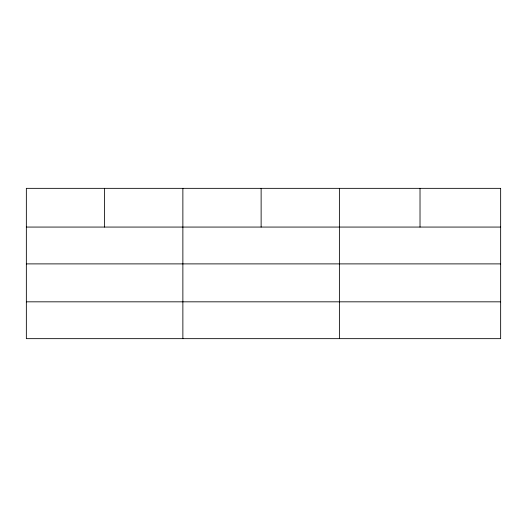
<?xml version="1.0" encoding="UTF-8"?>
<svg xmlns="http://www.w3.org/2000/svg" width="527" height="527" viewBox="0 0 527 527"><rect width="100%" height="100%" fill="white"/><g stroke="black" fill="none" stroke-linecap="round" stroke-linejoin="round"><path stroke-width="0.79" d="M26.35 227.065L500.65 227.065M26.35 263.889L500.65 263.889M26.35 301.826L500.65 301.826M420.019 188.343L420.019 227.065M339.388 188.343L339.388 338.657M261.128 188.343L261.128 227.065M182.869 188.343L182.869 338.657M104.609 188.343L104.609 227.065M500.65 188.343L26.35 188.343L26.35 338.657L500.65 338.657L500.65 188.343"/></g></svg>
